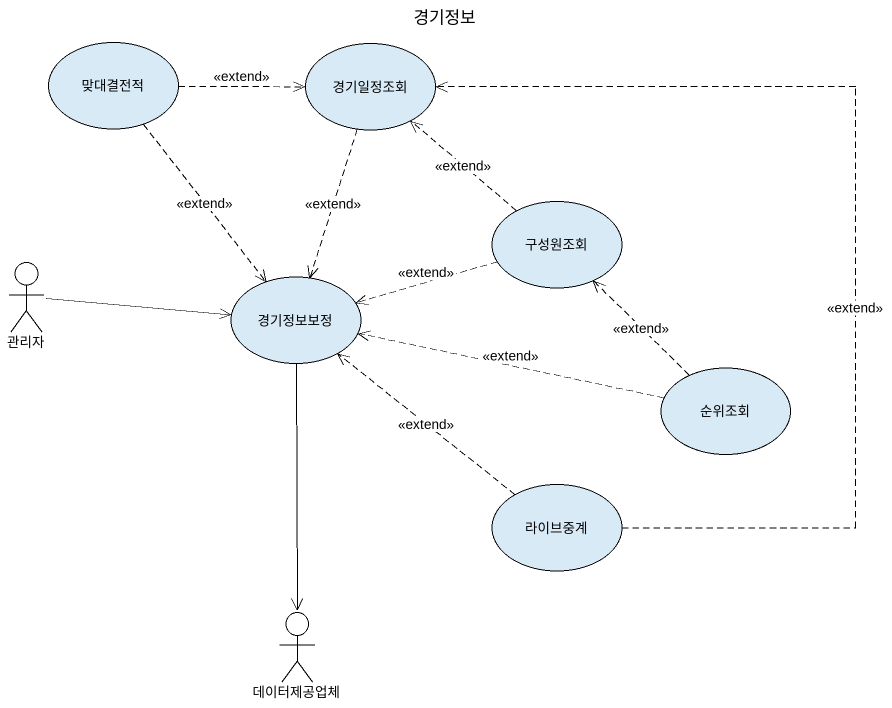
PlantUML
@startuml
title 경기정보
usecase 맞대결전적
usecase 경기일정조회
usecase 구성원조회
actor 관리자
usecase 경기정보보정
usecase 순위조회
usecase 라이브중계
actor 데이터제공업체
맞대결전적 .right.> 경기일정조회 : <<extend>>
맞대결전적 ..> 경기정보보정 : <<extend>>
경기일정조회 ..> 경기정보보정 : <<extend>>
구성원조회 .up.> 경기일정조회 : <<extend>>
구성원조회 .left.> 경기정보보정 : <<extend>>
관리자 -right-> 경기정보보정
경기정보보정 --> 데이터제공업체
순위조회 .up.> 구성원조회 : <<extend>>
순위조회 .left.> 경기정보보정 : <<extend>>
라이브중계 .up.> 경기일정조회 : <<extend>>
라이브중계 .up.> 경기정보보정 : <<extend>>
@enduml
